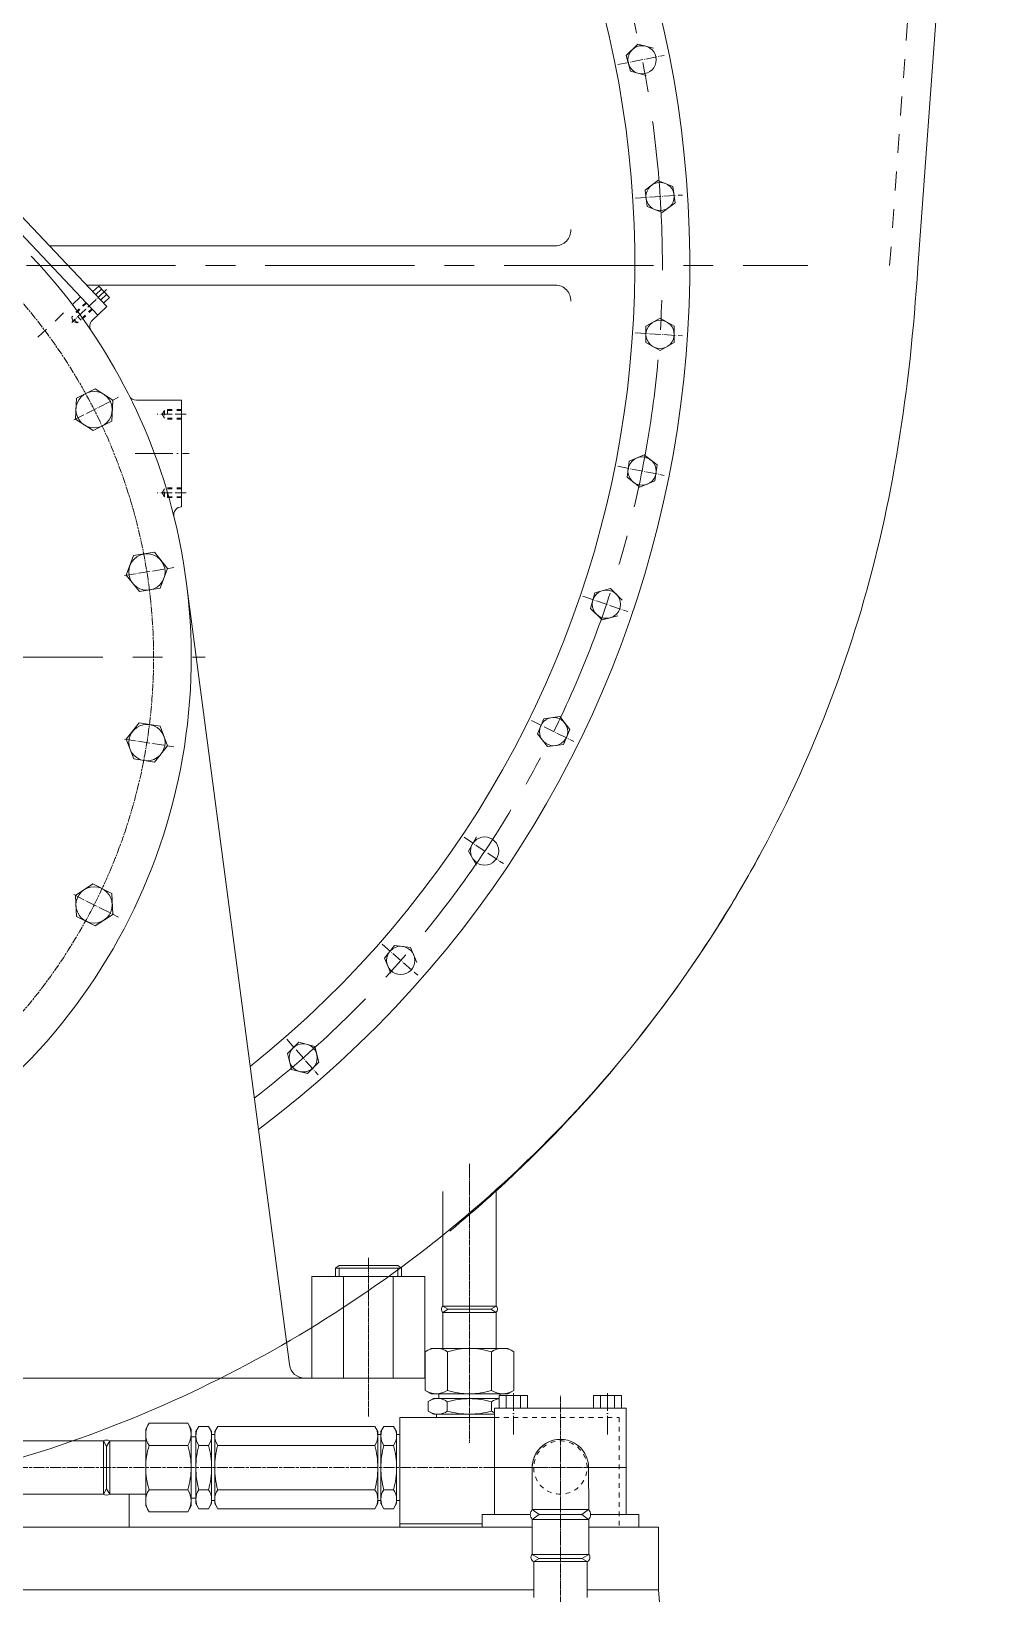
# Model space of a CAD drawing. Header units: inches. Extents: x 0 to 31702, y 0 to 24154.
# Drawn here: x 6550 to 7165, y 16945 to 17942 of the extents above; entities that cross this region are included whole.
import ezdxf

# ---------------------------------------------------------------- set-up
doc = ezdxf.new("R2010")
doc.units = ezdxf.units.IN
doc.header["$MEASUREMENT"] = 0
for name, pattern in [('ACAD_ISO04W100', [30, 24, -3, 0, -3]), ('CENTER', [50.8, 31.75, -6.35, 6.35, -6.35]), ('CHAIN', [0.7087, 0.4724, -0.0591, 0.1181, -0.0591]), ('EB_DASH', [6, 3, -3])]:
    doc.linetypes.add(name, pattern=pattern)
doc.layers.add('CAXA1', color=5, linetype='CENTER', lineweight=5)

msp = doc.modelspace()

# ---------------------------------------------------------------- linework, layer by layer
at = {"color": 7, "linetype": 'EB_DASH', "lineweight": 5, "ltscale": 4}
msp.add_line((7097.62, 17792.71), (7150.12, 18510.71), dxfattribs=at)
at = {"color": 7, "lineweight": 5}
for p, q in [((7115.58, 17791.4), (7164.66, 18462.71)), ((6929.66, 17926.6), (6937.01, 17933.95)), ((6932.35, 17916.56), (6929.66, 17926.6)), ((6937.01, 17933.95), (6947.05, 17931.26)), ((6443.3, 17918.56), (6592.6, 17761.08)), ((6449.11, 17924.06), (6598.4, 17766.58)), ((6942.39, 17913.87), (6932.35, 17916.56)), ((6941.58, 17840.67), (6949.83, 17847)), ((6949.83, 17847), (6959.43, 17843.02)), ((6942.94, 17830.37), (6941.58, 17840.67)), ((6960.79, 17832.72), (6959.43, 17843.02)), ((6952.54, 17826.39), (6942.94, 17830.37)), ((6960.79, 17832.72), (6952.54, 17826.39)), ((6561.78, 17805.21), (6630.12, 17805.21)), ((6561.78, 17805.21), (6884.27, 17805.21)), ((6585.48, 17780.21), (6630.12, 17780.21)), ((6585.48, 17780.21), (6884.27, 17780.21)), ((6593.09, 17779.45), (6589.46, 17776.01)), ((6591.3, 17774.08), (6594.93, 17777.52)), ((6593.09, 17779.45), (6599.97, 17772.2)), ((6598.4, 17766.58), (6588.93, 17757.6)), ((6594.5, 17770.69), (6598.13, 17774.13)), ((6599.97, 17772.2), (6596.34, 17768.76)), ((6942.18, 17753.93), (6951.18, 17759.12)), ((6951.18, 17759.12), (6960.18, 17753.93)), ((6942.18, 17743.53), (6942.18, 17753.93)), ((6960.18, 17743.53), (6960.18, 17753.93)), ((6951.18, 17738.34), (6942.18, 17743.53)), ((6960.18, 17743.53), (6951.18, 17738.34)), ((6617.12, 17706.71), (6645.98, 17706.71)), ((6645.98, 17706.71), (6645.98, 17638.71)), ((6645.98, 17700.71), (6645.98, 17694.71)), ((6930.1, 17657.54), (6931.46, 17667.84)), ((6931.46, 17667.84), (6941.06, 17671.82)), ((6941.06, 17671.82), (6949.3, 17665.49)), ((6938.35, 17651.21), (6930.1, 17657.54)), ((6947.95, 17655.19), (6949.3, 17665.49)), ((6947.95, 17655.19), (6938.35, 17651.21)), ((6648.94, 17591.27), (6714.75, 17091.41)), ((6909.59, 17583.89), (6919.62, 17586.58)), ((6919.62, 17586.58), (6926.97, 17579.24)), ((6906.9, 17573.86), (6909.59, 17583.89)), ((6914.24, 17566.51), (6906.9, 17573.86)), ((6924.28, 17569.2), (6914.24, 17566.51)), ((6872.97, 17493.92), (6876.94, 17503.52)), ((6876.94, 17503.52), (6887.25, 17504.88)), ((6887.25, 17504.88), (6893.57, 17496.63)), ((6889.6, 17487.03), (6893.57, 17496.63)), ((6879.29, 17485.67), (6872.97, 17493.92)), ((6889.6, 17487.03), (6879.29, 17485.67)), ((6828.9, 17419.09), (6834.09, 17428.09)), ((6834.09, 17410.09), (6828.9, 17419.09)), ((6775.43, 17350.66), (6781.76, 17358.9)), ((6781.76, 17358.9), (6792.06, 17357.55)), ((6792.06, 17357.55), (6796.04, 17347.95)), ((6779.41, 17341.06), (6775.43, 17350.66)), ((6713.5, 17289.79), (6720.84, 17297.14)), ((6720.84, 17297.14), (6730.88, 17294.45)), ((6716.19, 17279.75), (6713.5, 17289.79)), ((6730.88, 17294.45), (6733.57, 17284.41)), ((6726.22, 17277.06), (6716.19, 17279.75)), ((6726.22, 17277.06), (6733.57, 17284.41)), ((6812.65, 17128.69), (6812.65, 17201.81)), ((6846.59, 17128.69), (6846.6, 17201.81)), ((6801.16, 17147.71), (6729.16, 17147.71)), ((6729.16, 17082.71), (6729.16, 17147.71)), ((6746.46, 17154.71), (6744.16, 17152.87)), ((6744.16, 17152.87), (6744.16, 17147.71)), ((6744.16, 17152.87), (6765.16, 17152.87)), ((6765.16, 17154.71), (6746.46, 17154.71)), ((6746.46, 17152.87), (6746.46, 17147.71)), ((6749.29, 17147.71), (6749.29, 17082.71)), ((6765.16, 17154.71), (6783.86, 17154.71)), ((6786.16, 17152.87), (6765.16, 17152.87)), ((6781.04, 17147.71), (6781.04, 17082.71)), ((6783.86, 17154.71), (6786.16, 17152.87)), ((6783.86, 17152.87), (6783.86, 17147.71)), ((6786.16, 17152.87), (6786.16, 17147.71)), ((6801.16, 17082.71), (6801.16, 17147.71)), ((6816.07, 17126.71), (6812.65, 17128.69)), ((6812.65, 17128.69), (6829.62, 17128.69)), ((6846.59, 17128.69), (6829.62, 17128.69)), ((6843.18, 17126.71), (6846.59, 17128.69)), ((6816.07, 17126.71), (6812.65, 17124.74)), ((6812.67, 17101.75), (6812.65, 17124.74)), ((6812.65, 17124.74), (6829.62, 17124.74)), ((6812.65, 17124.74), (6812.65, 17124.74)), ((6816.07, 17126.71), (6829.62, 17126.71)), ((6816.07, 17126.71), (6829.62, 17126.71)), ((6843.18, 17126.71), (6829.62, 17126.71)), ((6843.18, 17126.71), (6829.62, 17126.71)), ((6846.59, 17124.74), (6829.62, 17124.74)), ((6843.18, 17126.71), (6846.59, 17124.74)), ((6846.58, 17101.75), (6846.59, 17124.74)), ((6846.59, 17124.74), (6846.59, 17124.74)), ((6801.36, 17099.57), (6801.34, 17074.95)), ((6801.36, 17099.57), (6801.34, 17074.95)), ((6805.15, 17101.75), (6801.36, 17099.57)), ((6805.15, 17101.75), (6801.36, 17099.57)), ((6829.66, 17101.73), (6805.15, 17101.75)), ((6829.66, 17101.73), (6805.15, 17101.75)), ((6815.51, 17099.55), (6815.49, 17074.93)), ((6815.51, 17099.55), (6815.49, 17074.93)), ((6829.58, 17101.73), (6854.09, 17101.75)), ((6829.58, 17101.73), (6854.09, 17101.75)), ((6843.74, 17099.55), (6843.76, 17074.93)), ((6843.74, 17099.55), (6843.76, 17074.93)), ((6854.09, 17101.75), (6857.89, 17099.57)), ((6854.09, 17101.75), (6857.89, 17099.57)), ((6857.89, 17099.57), (6857.91, 17074.94)), ((6857.89, 17099.57), (6857.91, 17074.94)), ((6357.81, 17082.71), (6801.34, 17082.71)), ((6724.66, 17082.71), (6801.34, 17082.71)), ((6802.42, 17074.28), (6805.13, 17072.75)), ((6803.33, 17067.81), (6806.63, 17069.71)), ((6803.33, 17067.81), (6803.33, 17061.62)), ((6805.13, 17072.75), (6829.64, 17072.73)), ((6805.13, 17072.75), (6829.64, 17072.73)), ((6806.63, 17069.71), (6829.62, 17069.71)), ((6810.14, 17072.75), (6810.13, 17069.71)), ((6810.14, 17072.75), (6810.13, 17069.71)), ((6815.48, 17067.72), (6815.48, 17061.71)), ((6854.12, 17072.75), (6829.61, 17072.73)), ((6854.12, 17072.75), (6829.61, 17072.73)), ((6848.62, 17069.71), (6829.62, 17069.71)), ((6843.76, 17067.72), (6843.76, 17061.71)), ((6848.62, 17063.71), (6848.62, 17071.71)), ((6848.62, 17071.71), (6857.62, 17071.71)), ((6849.11, 17072.75), (6849.11, 17071.71)), ((6849.11, 17072.75), (6849.11, 17071.71)), ((6853.12, 17071.71), (6853.12, 17063.71)), ((6856.83, 17074.28), (6854.12, 17072.75)), ((6866.62, 17071.71), (6857.62, 17071.71)), ((6862.12, 17071.71), (6862.12, 17063.71)), ((6866.62, 17063.71), (6866.62, 17071.71)), ((6908.62, 17063.71), (6908.62, 17071.71)), ((6908.62, 17071.71), (6917.62, 17071.71)), ((6913.12, 17071.71), (6913.12, 17063.71)), ((6926.62, 17071.71), (6917.62, 17071.71)), ((6922.12, 17071.71), (6922.12, 17063.71)), ((6926.62, 17063.71), (6926.62, 17071.71)), ((6785.12, 17057.71), (6785.12, 16987.71)), ((6785.12, 17057.71), (6845.62, 17057.71)), ((6806.63, 17059.71), (6803.33, 17061.62)), ((6806.63, 17059.71), (6829.62, 17059.71)), ((6808.62, 17057.71), (6808.62, 17059.71)), ((6845.62, 17059.71), (6829.62, 17059.71)), ((6845.62, 17063.71), (6887.62, 17063.71)), ((6845.62, 16995.71), (6845.62, 17063.71)), ((6929.62, 17063.71), (6887.62, 17063.71)), ((6929.62, 16995.71), (6929.62, 17063.71)), ((6623.1, 17050.22), (6625.29, 17054.01)), ((6623.1, 17050.22), (6623.1, 17042.71)), ((6623.1, 17025.71), (6623.1, 17050.22)), ((6625.29, 17054.01), (6649.91, 17054.01)), ((6652.1, 17050.22), (6649.91, 17054.01)), ((6652.1, 17045.21), (6652.1, 17050.22)), ((6652.1, 17050.22), (6652.1, 17025.71)), ((6655.1, 17048.71), (6657, 17052.01)), ((6655.1, 17025.71), (6655.1, 17048.71)), ((6655.1, 17045.21), (6655.1, 17048.71)), ((6655.1, 17048.71), (6655.1, 17025.71)), ((6657, 17052.01), (6663.19, 17052.01)), ((6665.1, 17048.71), (6663.19, 17052.01)), ((6665.1, 17048.71), (6665.1, 17042.21)), ((6665.1, 17025.71), (6665.1, 17048.71)), ((6667.1, 17048.71), (6669, 17052.01)), ((6667.1, 17025.71), (6667.1, 17048.71)), ((6667.1, 17048.71), (6667.1, 17025.71)), ((6667.1, 17045.21), (6667.1, 17048.71)), ((6769.22, 17052.01), (6669, 17052.01)), ((6771.12, 17048.71), (6769.22, 17052.01)), ((6771.12, 17025.71), (6771.12, 17048.71)), ((6771.12, 17048.71), (6771.12, 17042.21)), ((6771.12, 17025.71), (6771.12, 17048.71)), ((6773.12, 17048.71), (6775.03, 17052.01)), ((6773.12, 17025.71), (6773.12, 17048.71)), ((6773.12, 17045.21), (6773.12, 17048.71)), ((6773.12, 17048.71), (6773.12, 17025.71)), ((6773.12, 17025.71), (6773.12, 17048.71)), ((6781.22, 17052.01), (6775.03, 17052.01)), ((6783.12, 17048.71), (6781.22, 17052.01)), ((6783.12, 17025.71), (6783.12, 17048.71)), ((6596.08, 17042.71), (6425.85, 17042.71)), ((6598.1, 17039.21), (6596.08, 17042.71)), ((6596.08, 17042.71), (6596.08, 17025.72)), ((6598.1, 17039.21), (6600.12, 17042.71)), ((6598.1, 17025.72), (6598.1, 17039.21)), ((6600.12, 17042.71), (6623.1, 17042.71)), ((6600.12, 17042.71), (6600.12, 17025.72)), ((6625.29, 17039.86), (6649.91, 17039.86)), ((6652.1, 17045.21), (6655.1, 17045.21)), ((6657, 17039.86), (6663.19, 17039.86)), ((6667.1, 17046.71), (6665.07, 17046.71)), ((6667.1, 17025.71), (6667.1, 17046.71)), ((6669, 17039.86), (6769.22, 17039.86)), ((6773.15, 17046.71), (6771.12, 17046.71)), ((6775.03, 17039.86), (6781.22, 17039.86)), ((6785.12, 17046.71), (6783.12, 17046.71)), ((6596.08, 17008.71), (6596.08, 17025.71)), ((6598.1, 17025.7), (6598.1, 17012.21)), ((6600.12, 17008.71), (6600.12, 17025.71)), ((6623.1, 17025.72), (6623.1, 17001.21)), ((6652.1, 17001.21), (6652.1, 17025.72)), ((6655.1, 17025.72), (6655.1, 17002.72)), ((6655.1, 17002.72), (6655.1, 17025.72)), ((6665.1, 17025.72), (6665.1, 17002.72)), ((6667.1, 17025.72), (6667.1, 17002.72)), ((6667.1, 17002.72), (6667.1, 17025.72)), ((6667.1, 17025.72), (6667.1, 17004.72)), ((6771.12, 17025.72), (6771.12, 17002.72)), ((6771.12, 17025.72), (6771.12, 17002.72)), ((6773.12, 17025.72), (6773.12, 17002.72)), ((6773.12, 17002.72), (6773.12, 17025.72)), ((6773.12, 17025.72), (6773.12, 17002.72)), ((6783.12, 17025.72), (6783.12, 17002.72)), ((6845.62, 17025.71), (6845.62, 17026.71)), ((6870.62, 17025.71), (6845.62, 17025.71)), ((6869.64, 16998.83), (6869.62, 17025.74)), ((6904.62, 17025.71), (6929.62, 17025.71)), ((6905.66, 16998.78), (6905.64, 17025.71)), ((6596.08, 17008.71), (6425.85, 17008.71)), ((6598.1, 17012.21), (6596.08, 17008.71)), ((6598.1, 17012.21), (6600.12, 17008.71)), ((6600.12, 17008.71), (6623.1, 17008.71)), ((6612.62, 17008.71), (6612.62, 16987.71)), ((6625.29, 17011.57), (6649.91, 17011.57)), ((6657, 17011.57), (6663.19, 17011.57)), ((6665.1, 17002.72), (6665.1, 17009.22)), ((6669, 17011.57), (6769.22, 17011.57)), ((6771.12, 17002.72), (6771.12, 17009.22)), ((6775.03, 17011.57), (6781.22, 17011.57)), ((6623.1, 17001.21), (6625.29, 16997.42)), ((6652.1, 17001.21), (6649.91, 16997.42)), ((6652.1, 17006.22), (6652.1, 17001.21)), ((6652.1, 17006.22), (6655.1, 17006.22)), ((6655.1, 17006.22), (6655.1, 17002.72)), ((6655.1, 17002.72), (6657, 16999.42)), ((6657, 16999.42), (6663.19, 16999.42)), ((6665.1, 17002.72), (6663.19, 16999.42)), ((6667.1, 17004.72), (6665.07, 17004.72)), ((6667.1, 17006.22), (6667.1, 17002.72)), ((6667.1, 17002.72), (6669, 16999.42)), ((6769.22, 16999.42), (6669, 16999.42)), ((6771.12, 17002.72), (6769.22, 16999.42)), ((6773.15, 17004.72), (6771.12, 17004.72)), ((6773.12, 17006.22), (6773.12, 17002.72)), ((6773.12, 17002.72), (6775.03, 16999.42)), ((6781.22, 16999.42), (6775.03, 16999.42)), ((6783.12, 17002.72), (6781.22, 16999.42)), ((6785.12, 17004.72), (6783.12, 17004.72)), ((6874.07, 16995.76), (6869.66, 16998.85)), ((6869.66, 16998.85), (6905.59, 16998.85)), ((6901.18, 16995.76), (6905.59, 16998.85)), ((6625.29, 16997.42), (6649.91, 16997.42)), ((6785.12, 16989.71), (6837.62, 16989.71)), ((6837.62, 16987.71), (6837.62, 16995.71)), ((6837.62, 16995.71), (6868.37, 16995.71)), ((6837.62, 16995.71), (6845.62, 16995.71)), ((6869.66, 16970.29), (6869.65, 16992.68)), ((6874.07, 16995.76), (6869.66, 16992.67)), ((6869.66, 16992.67), (6905.59, 16992.67)), ((6901.18, 16995.76), (6874.07, 16995.76)), ((6901.18, 16995.76), (6905.59, 16992.67)), ((6905.68, 16970.3), (6905.67, 16992.75)), ((6937.62, 16995.71), (6906.87, 16995.71)), ((6937.62, 16995.71), (6929.62, 16995.71)), ((6937.62, 16987.71), (6937.62, 16995.71)), ((5700.12, 16987.71), (6869.65, 16987.71)), ((6905.67, 16987.71), (6950.12, 16987.71)), ((6950.12, 16947.71), (6950.12, 16987.71)), ((6874.07, 16967.71), (6869.58, 16970.31)), ((6905.67, 16970.31), (6869.65, 16970.29)), ((6901.18, 16967.71), (6905.67, 16970.31)), ((6874.07, 16967.71), (6870.57, 16965.69)), ((6870.67, 16942.75), (6870.66, 16965.74)), ((6870.66, 16965.74), (6904.59, 16965.74)), ((6874.07, 16967.71), (6887.63, 16967.71)), ((6901.18, 16967.71), (6887.63, 16967.71)), ((6901.18, 16967.71), (6904.68, 16965.69)), ((6904.58, 16942.75), (6904.59, 16965.74)), ((6870.67, 16947.64), (6280.12, 16947.71)), ((6950.12, 16947.71), (6904.69, 16947.71)), ((6950.12, 16947.71), (6954.55, 16893.11))]:
    msp.add_line(p, q, dxfattribs=at)
at = {"color": 7, "linetype": 'ACAD_ISO04W100', "lineweight": 5, "ltscale": 0.3}
for p, q in [((6924.19, 17920.83), (6953.87, 17926.73)), ((6935.4, 17835.66), (6965.59, 17837.64)), ((6598.1, 17777.32), (6575.88, 17756.25)), ((6935.4, 17749.76), (6965.59, 17747.79)), ((6577.27, 17694.12), (6605.79, 17708.65)), ((6648.98, 17697.71), (6630.5, 17697.71)), ((6924.19, 17664.6), (6953.87, 17658.7)), ((6648.98, 17647.71), (6630.5, 17647.71)), ((6609.52, 17594.88), (6641.12, 17599.89)), ((6901.96, 17581.63), (6930.61, 17571.9)), ((6869.08, 17502.27), (6896.22, 17488.89)), ((6609.52, 17490.54), (6641.12, 17485.54)), ((6826.13, 17427.88), (6851.29, 17411.07)), ((6577.27, 17391.31), (6605.79, 17376.78)), ((6773.84, 17359.73), (6796.59, 17339.78)), ((6713.1, 17298.99), (6733.06, 17276.24))]:
    msp.add_line(p, q, dxfattribs=at)
at = {"color": 7, "linetype": 'EB_DASH', "lineweight": 5, "ltscale": 2.5}
msp.add_line((6581.59, 17772.69), (6552.98, 17745.57), dxfattribs=at)
at = {"color": 7, "linetype": 'EB_DASH', "lineweight": 5}
for p, q in [((6585.37, 17768.7), (6575.94, 17759.75)), ((6585.03, 17769.06), (6577.77, 17762.18)), ((6579.38, 17756.12), (6575.94, 17759.75)), ((6575.95, 17759.74), (6576.62, 17756.95)), ((6579.37, 17756.13), (6576.62, 17756.95)), ((6581.9, 17757.83), (6577.77, 17762.18)), ((6588.81, 17765.07), (6579.38, 17756.12)), ((6589.16, 17764.71), (6581.9, 17757.83)), ((6634.98, 17700.26), (6633.5, 17697.71)), ((6634.98, 17695.16), (6633.5, 17697.71)), ((6634.98, 17700.26), (6634.98, 17695.16)), ((6645.98, 17700.26), (6634.98, 17700.26)), ((6636.98, 17700.71), (6636.98, 17694.71)), ((6645.98, 17700.71), (6637.03, 17700.71)), ((6645.98, 17695.16), (6634.98, 17695.16)), ((6645.98, 17694.71), (6637.03, 17694.71)), ((6634.98, 17650.26), (6633.5, 17647.71)), ((6634.98, 17645.16), (6633.5, 17647.71)), ((6634.98, 17645.16), (6634.98, 17650.26)), ((6645.98, 17650.26), (6634.98, 17650.26)), ((6636.98, 17644.71), (6636.98, 17650.71)), ((6645.98, 17650.71), (6637.03, 17650.71)), ((6645.98, 17645.16), (6634.98, 17645.16)), ((6645.98, 17644.71), (6637.03, 17644.71)), ((6845.62, 17057.71), (6925.12, 17057.71)), ((6925.12, 17057.71), (6925.12, 16987.71))]:
    msp.add_line(p, q, dxfattribs=at)
at = {"color": 7, "linetype": 'ACAD_ISO04W100', "lineweight": 5}
msp.add_line((6616.4, 17672.71), (6650.76, 17672.71), dxfattribs=at)
at = {"color": 7, "linetype": 'CHAIN', "lineweight": 5, "ltscale": 5}
for p, q in [((6829.62, 17219.55), (6829.62, 17041.48)), ((6765.16, 17159.58), (6765.16, 17058.2)), ((6887.63, 16614.72), (6887.62, 17071.92)), ((6870.62, 17025.71), (6904.62, 17025.71))]:
    msp.add_line(p, q, dxfattribs=at)
at = {"color": 7, "linetype": 'ACAD_ISO04W100', "lineweight": 5, "ltscale": 0.5}
for p, q in [((6857.62, 17046.76), (6857.62, 17073.28)), ((6917.62, 17046.76), (6917.62, 17073.28))]:
    msp.add_line(p, q, dxfattribs=at)
at = {"color": 7, "linetype": 'CHAIN', "lineweight": 5, "ltscale": 15}
msp.add_line((6845.62, 17025.71), (6339.85, 17025.71), dxfattribs=at)
at = {"color": 7, "lineweight": 5}
for points in [[(6578.26, 17694.6), (6578.95, 17707.98), (6590.88, 17714.08), (6602.13, 17706.8), (6601.44, 17693.42), (6589.51, 17687.32)], [(6610.61, 17595.04), (6615.39, 17607.55), (6628.62, 17609.67), (6637.07, 17599.27), (6632.29, 17586.75), (6619.06, 17584.64)], [(6610.6, 17490.35), (6619.02, 17500.78), (6632.26, 17498.7), (6637.08, 17486.2), (6628.66, 17475.77), (6615.42, 17477.85)], [(6578.25, 17390.79), (6589.47, 17398.11), (6601.42, 17392.04), (6602.14, 17378.66), (6590.91, 17371.34), (6578.97, 17377.41)]]:
    msp.add_lwpolyline(points, close=True, dxfattribs=at)
for centre, radius in [((6939.7, 17923.91), 9), ((6951.18, 17836.7), 9), ((6951.18, 17748.73), 9), ((6590.19, 17700.7), 11.6), ((6939.7, 17661.52), 9), ((6623.84, 17597.15), 11.6), ((6916.93, 17576.55), 9), ((6623.84, 17488.27), 11.6), ((6883.27, 17495.27), 9), ((6839.29, 17419.09), 9), ((6590.19, 17384.72), 11.6), ((6785.74, 17349.3), 9), ((6723.53, 17287.1), 9)]:
    msp.add_circle(centre, radius, dxfattribs=at)
for centre, radius, start, end in [((6280.12, 17792.71), 690, 60.85933, 233.03852), ((6280.12, 17792.71), 690, 306.96148, 119.14067), ((6280.12, 17792.71), 655, 59.13774, 231.29379), ((6280.12, 17792.71), 655, 308.70621, 120.86226), ((6884.27, 17815.21), 10, 270, 2.13285), ((6280.12, 17542.71), 372, 13.96796, 43.472), ((6884.27, 17770.21), 10, 357.86715, 90), ((6592.37, 17753.97), 5, 133.472, 214.08122), ((6617.12, 17711.71), 5, 206.63312, 270), ((6645.98, 17633.71), 5, 90, 193.96796), ((6280.12, 17542.71), 372, 301.61397, 13.96796), ((6814.49, 17126.71), 2.69, 132.92897, 227.07183), ((6844.76, 17126.71), 2.69, 312.92695, 47.06981), ((6808.43, 17089.22), 12.53, 55.56432, 124.33281), ((6808.43, 17089.22), 12.53, 55.56432, 124.33281), ((6829.62, 17054.9), 46.83, 89.94857, 107.53652), ((6829.62, 17054.9), 46.83, 89.94857, 107.53652), ((6829.62, 17054.9), 46.83, 72.46226, 90.05022), ((6829.62, 17054.9), 46.83, 72.46226, 90.05022), ((6850.82, 17089.22), 12.53, 55.66597, 124.43446), ((6850.82, 17089.22), 12.53, 55.66597, 124.43446), ((6724.66, 17092.71), 10, 187.5, 270), ((6808.42, 17085.28), 12.53, 235.56432, 304.33281), ((6808.42, 17085.28), 12.53, 235.56432, 304.33281), ((6809.39, 17059.4), 10.32, 53.7922, 118.48426), ((6830.83, 17009.97), 59.75, 91.15817, 104.88393), ((6829.68, 17119.56), 46.83, 252.36061, 269.94857), ((6829.68, 17119.56), 46.83, 252.36061, 269.94857), ((6829.57, 17119.56), 46.83, 270.05022, 287.63817), ((6829.57, 17119.56), 46.83, 270.05022, 287.63817), ((6828.42, 17009.97), 59.75, 75.11485, 88.84061), ((6850.82, 17085.28), 12.53, 235.66597, 304.43446), ((6850.82, 17085.28), 12.53, 235.66597, 304.43446), ((6849.86, 17059.39), 10.32, 96.87607, 126.20658), ((6809.39, 17070.03), 10.32, 241.51574, 306.2078), ((6830.83, 17119.45), 59.75, 255.11607, 268.84183), ((6828.42, 17119.45), 59.75, 271.15695, 284.88271), ((6849.86, 17070.03), 10.32, 233.79098, 245.76414), ((6635.62, 17046.94), 12.53, 145.61575, 214.38425), ((6639.57, 17046.94), 12.53, 325.61575, 34.38425), ((6665.73, 17045.94), 10.64, 145.17482, 214.82518), ((6654.46, 17045.94), 10.64, 325.17482, 34.82518), ((6677.73, 17045.94), 10.64, 145.17482, 214.82518), ((6760.49, 17045.94), 10.64, 325.17482, 34.82518), ((6783.76, 17045.94), 10.64, 145.17482, 214.82518), ((6772.49, 17045.94), 10.64, 325.17482, 34.82518), ((6598.1, 17039.21), 4.04, 60, 120), ((6669.92, 17025.71), 46.83, 162.41205, 180), ((6605.27, 17025.71), 46.83, 0, 17.58795), ((6708.59, 17025.71), 53.5, 164.66283, 180), ((6611.6, 17025.71), 53.5, 0, 15.33717), ((6720.59, 17025.71), 53.5, 164.66283, 180), ((6717.63, 17025.71), 53.5, 0, 15.33717), ((6826.62, 17025.71), 53.5, 164.66283, 180), ((6729.63, 17025.71), 53.5, 0, 15.33717), ((6887.62, 17025.71), 18, 360, 180.09032), ((6887.62, 17025.71), 18, 90, 180.09032), ((6669.92, 17025.72), 46.83, 180, 197.58795), ((6605.27, 17025.72), 46.83, 342.41205, 0), ((6708.59, 17025.72), 53.5, 180, 195.33717), ((6611.6, 17025.72), 53.5, 344.66283, 0), ((6720.59, 17025.72), 53.5, 180, 195.33717), ((6717.63, 17025.72), 53.5, 344.66283, 0), ((6826.62, 17025.72), 53.5, 180, 195.33717), ((6729.63, 17025.72), 53.5, 344.66283, 0), ((6598.1, 17012.21), 4.04, 240, 300), ((6635.62, 17004.49), 12.53, 145.61575, 214.38425), ((6639.57, 17004.49), 12.53, 325.61575, 34.38425), ((6665.73, 17005.49), 10.64, 145.17482, 214.82518), ((6654.46, 17005.49), 10.64, 325.17482, 34.82518), ((6677.73, 17005.49), 10.64, 145.17482, 214.82518), ((6760.49, 17005.49), 10.64, 325.17482, 34.82518), ((6783.76, 17005.49), 10.64, 145.17482, 214.82518), ((6772.49, 17005.49), 10.64, 325.17482, 34.82518), ((6872.73, 16995.76), 4.36, 134.87201, 225.12799), ((6902.52, 16995.76), 4.36, 314.87283, 45.12882), ((6871.5, 16968.31), 2.7, 132.98973, 251.88865), ((6903.6, 16968.34), 2.86, 292.15646, 43.49634)]:
    msp.add_arc(centre, radius, start, end, dxfattribs=at)
at = {"color": 7, "linetype": 'CHAIN', "lineweight": 5, "ltscale": 10}
msp.add_arc((6280.12, 17542.71), 348, 282.89959, 43.472, dxfattribs=at)
at = {"color": 7, "linetype": 'EB_DASH', "lineweight": 5}
for start, end in [(360, 180.09032), (179.90968, 0)]:
    msp.add_arc((6887.62, 17025.71), 17, start, end, dxfattribs=at)
at = {"color": 7, "linetype": 'Continuous', "lineweight": 5, "ltscale": 4}
for points, knots in [([(7115.58, 17791.4), (7110.5, 17711.88), (7088.59, 17570.35), (7001.55, 17375.2), (6868.04, 17210.2), (6697.49, 17086.32), (6502.07, 17011.38), (6295.36, 16989.74), (6091.57, 17022.15), (5904.46, 17105.63), (5771.83, 17195.81), (5682.18, 17302.56), (5658.1, 17348.44)], [0, 0, 0, 0, 213.362732, 425.264072, 635.703507, 844.682612, 1052.200353, 1258.256205, 1462.851749, 1665.986994, 1867.660913, 2015.886685, 2015.886685, 2015.886685, 2015.886685]), ([(7016.17, 17418.98), (7008.19, 17404.34), (6965.32, 17330.27), (6900.64, 17250.24), (6834.86, 17191.47), (6817.16, 17176.63)], [392.027081, 392.027081, 392.027081, 392.027081, 433.569039, 648.71893, 698.084626, 698.084626, 698.084626, 698.084626])]:
    msp.add_open_spline(points, degree=3, knots=knots, dxfattribs=at)
at = {"layer": 'CAXA1', "linetype": 'CENTER', "lineweight": 5, "ltscale": 3}
for p, q in [((5480.15, 17792.71), (7045.34, 17792.71)), ((5890.93, 17542.71), (6661, 17542.71))]:
    msp.add_line(p, q, dxfattribs=at)
for start, end in [(60.02467, 232.19273), (307.80727, 119.97533)]:
    msp.add_arc((6280.12, 17792.71), 672.5, start, end, dxfattribs=at)

doc.saveas('drawing.dxf')
